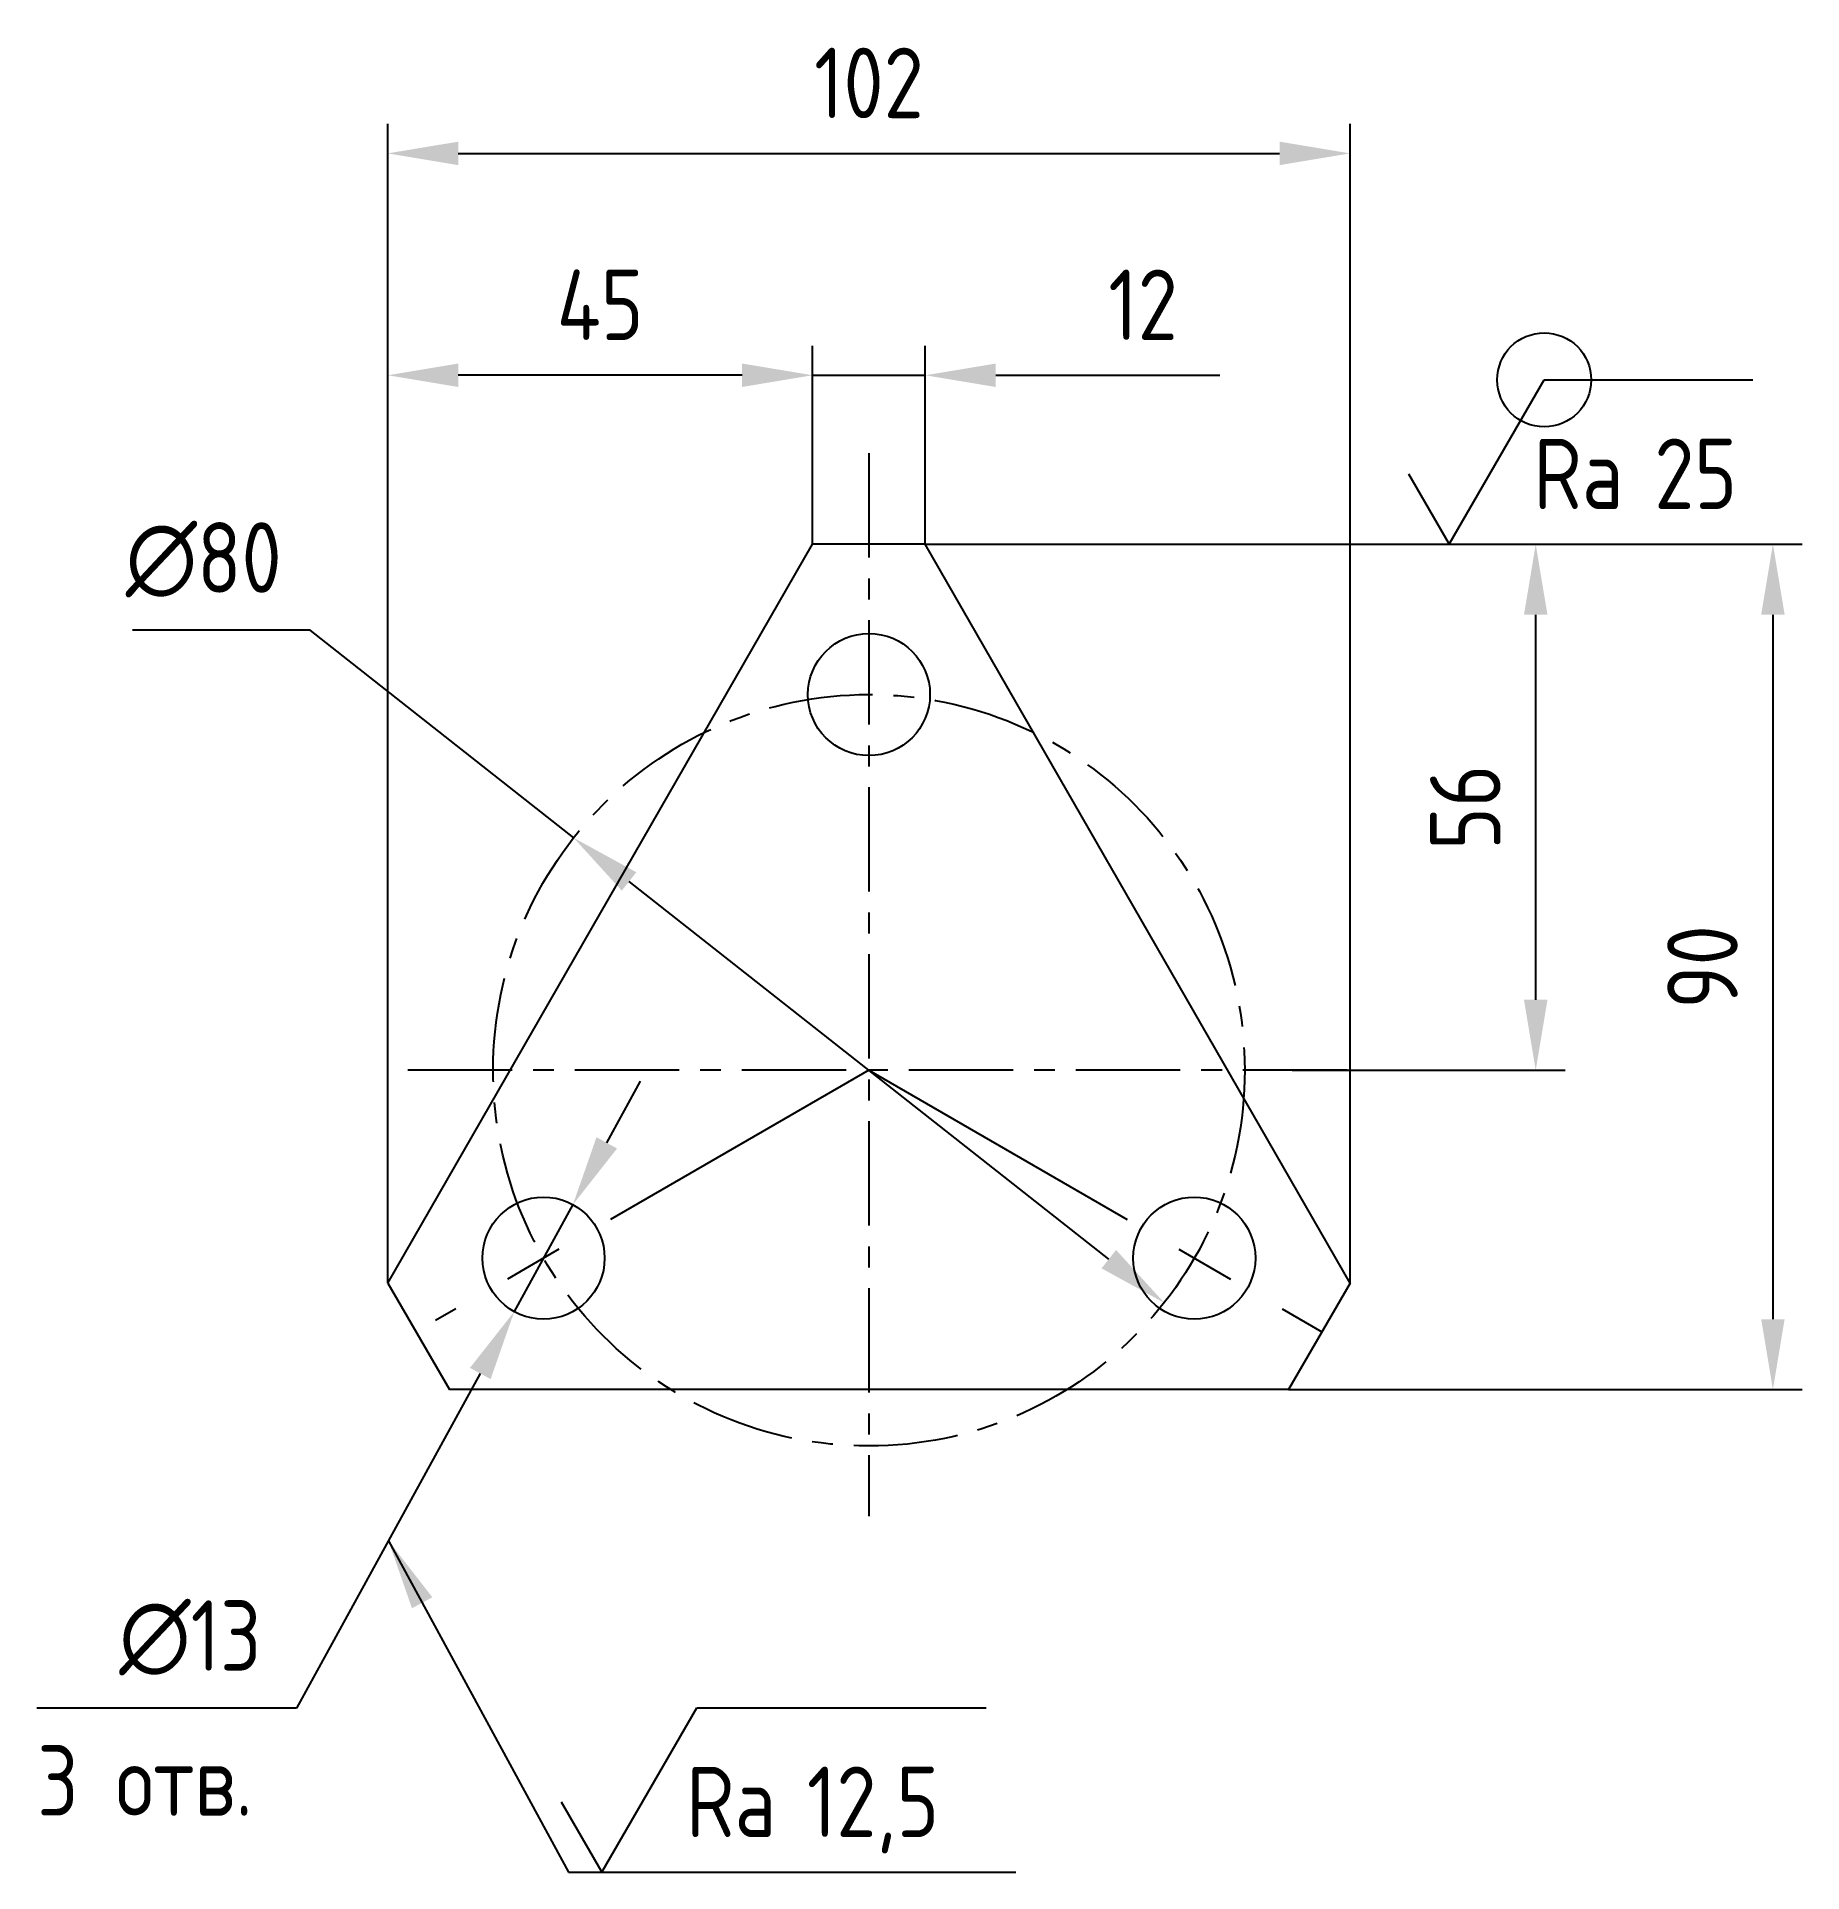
# Model space of a CAD drawing. Header units: millimetres. Extents: x 843 to 1031, y 1627 to 1823.
import ezdxf

# ---------------------------------------------------------------- set-up
doc = ezdxf.new("R2010")
doc.units = ezdxf.units.MM
doc.linetypes.add('CENTER', pattern=[50.8, 31.75, -6.35, 6.35, -6.35])
for name, color, linetype in [('Cen', 5, 'CENTER'), ('Cont', 6, 'Continuous'), ('Dim', 7, 'Continuous'), ('Text', 3, 'Continuous')]:
    doc.layers.add(name, color=color, linetype=linetype)
doc.styles.add('Style1', font='romans.shx', dxfattribs={"width": 0.8})
doc.dimstyles.new('Lin2.5', dxfattribs={"dimscale": 2.5, "dimtxt": 3, "dimasz": 3, "dimexe": 1.25, "dimexo": 0, "dimgap": 1.5, "dimtad": 1, "dimdec": 0, "dimtxsty": 'Style1', "dimcen": 2.5, "dimclrt": 3, "dimadec": 0, "dimazin": 0, "dimtfac": 1, "dimtdec": 0, "dimtmove": 0, "dimatfit": 2, "dimfxl": 1, "dimarcsym": 0})
doc.dimstyles.new('LIN2_5', dxfattribs={"dimscale": 2.5, "dimtxt": 3, "dimasz": 3, "dimexe": 1.5, "dimexo": 0, "dimgap": 1.5, "dimtad": 1, "dimtoh": 1, "dimdec": 0, "dimzin": 12, "dimdsep": 46, "dimtxsty": 'Style1', "dimcen": 0, "dimse1": 1, "dimclrt": 3, "dimadec": 0, "dimazin": 0, "dimtfac": 1, "dimtdec": 0, "dimtmove": 0, "dimatfit": 2, "dimfxl": 1, "dimtolj": 1, "dimtzin": 12, "dimarcsym": 0})

# ---------------------------------------------------------------- blocks, each defined once
blk = doc.blocks.new('sherISO_01')
at = {"layer": 'Text'}
blk.add_line((4.041, 7), (16.364, 7), dxfattribs=at)
blk.add_lwpolyline([(-1.732, 3), (0, 0), (4.041, 7)], dxfattribs=at)
at = {"layer": 'Text', "style": 'Style1', "width": 0.8}
blk.add_text('Ra', height=3, dxfattribs=at).set_placement((3.584, 1.5))
blk.add_attdef('12,5', (8.727, 1.5), '', height=3, dxfattribs=at)
blk = doc.blocks.new('*D7')
at = {"layer": 'Dim', "color": 0, "lineweight": -2, "transparency": 16777216}
for p, q in [((872.18, 1759.39), (853.29, 1759.39)), ((900.24, 1737.29), (872.18, 1759.39)), ((957.21, 1692.44), (906.14, 1732.65))]:
    blk.add_line(p, q, dxfattribs=at)
at = {"layer": 'Dim', "color": 0, "transparency": 16777216}
for points in [[(906.91, 1733.63), (905.36, 1731.67), (900.24, 1737.29)], [(957.98, 1693.42), (956.43, 1691.46), (963.1, 1687.8)]]:
    blk.add_solid(points, dxfattribs=at)
at = {"layer": 'Dim', "color": 3, "transparency": 16777216, "insert": (860.86, 1766.89), "char_height": 7.5, "attachment_point": 5, "style": 'Style1'}
blk.add_mtext('\\A1;∅80', dxfattribs=at)
blk = doc.blocks.new('*D8')
at = {"layer": 'Dim', "color": 0, "lineweight": -2, "transparency": 16777216}
for p, q in [((903.76, 1704.82), (907.37, 1711.4)), ((900.16, 1698.25), (893.91, 1686.85)), ((890.3, 1680.27), (870.75, 1644.62)), ((870.75, 1644.62), (851.86, 1644.62))]:
    blk.add_line(p, q, dxfattribs=at)
at = {"layer": 'Dim', "color": 0, "transparency": 16777216}
for points in [[(902.67, 1705.42), (904.86, 1704.22), (900.16, 1698.25)], [(889.2, 1680.87), (891.4, 1679.67), (893.91, 1686.85)]]:
    blk.add_solid(points, dxfattribs=at)
at = {"layer": 'Dim', "color": 3, "transparency": 16777216, "insert": (859.43, 1652.12), "char_height": 7.5, "attachment_point": 5, "style": 'Style1'}
blk.add_mtext('\\A1;∅13', dxfattribs=at)
blk = doc.blocks.new('*D9')
at = {"layer": 'Dim', "color": 0, "lineweight": -2, "transparency": 16777216}
for p, q in [((937.67, 1768.55), (1031.03, 1768.55)), ((1027.9, 1761.05), (1027.9, 1686.05)), ((976.33, 1678.55), (1031.03, 1678.55))]:
    blk.add_line(p, q, dxfattribs=at)
at = {"layer": 'Dim', "color": 0, "transparency": 16777216}
for points in [[(1026.65, 1761.05), (1029.15, 1761.05), (1027.9, 1768.55)], [(1026.65, 1686.05), (1029.15, 1686.05), (1027.9, 1678.55)]]:
    blk.add_solid(points, dxfattribs=at)
at = {"layer": 'Dim', "color": 3, "transparency": 16777216, "insert": (1020.4, 1723.55), "char_height": 7.5, "attachment_point": 5, "rotation": 90, "style": 'Style1'}
blk.add_mtext('90', dxfattribs=at)
blk = doc.blocks.new('*D10')
at = {"layer": 'Dim', "color": 0, "lineweight": -2, "transparency": 16777216}
for p, q in [((972.24, 1768.55), (1005.77, 1768.55)), ((1002.65, 1720.05), (1002.65, 1761.05)), ((976.71, 1712.55), (1005.77, 1712.55))]:
    blk.add_line(p, q, dxfattribs=at)
at = {"layer": 'Dim', "color": 0, "transparency": 16777216}
for points in [[(1001.4, 1761.05), (1003.9, 1761.05), (1002.65, 1768.55)], [(1001.4, 1720.05), (1003.9, 1720.05), (1002.65, 1712.55)]]:
    blk.add_solid(points, dxfattribs=at)
at = {"layer": 'Dim', "color": 3, "transparency": 16777216, "insert": (995.15, 1740.55), "char_height": 7.5, "attachment_point": 5, "rotation": 90, "style": 'Style1'}
blk.add_mtext('56', dxfattribs=at)
blk = doc.blocks.new('*D11')
at = {"layer": 'Dim', "color": 0, "lineweight": -2, "transparency": 16777216}
for p, q in [((925.67, 1768.55), (925.67, 1789.66)), ((937.67, 1768.55), (937.67, 1789.66)), ((918.17, 1786.54), (910.67, 1786.54)), ((925.67, 1786.54), (937.67, 1786.54)), ((945.17, 1786.54), (969.03, 1786.54))]:
    blk.add_line(p, q, dxfattribs=at)
at = {"layer": 'Dim', "color": 0, "transparency": 16777216}
for points in [[(918.17, 1787.79), (918.17, 1785.29), (925.67, 1786.54)], [(945.17, 1787.79), (945.17, 1785.29), (937.67, 1786.54)]]:
    blk.add_solid(points, dxfattribs=at)
at = {"layer": 'Dim', "color": 3, "transparency": 16777216, "insert": (960.85, 1794.04), "char_height": 7.5, "attachment_point": 5, "style": 'Style1'}
blk.add_mtext('12', dxfattribs=at)
blk = doc.blocks.new('*D12')
at = {"layer": 'Dim', "color": 0, "lineweight": -2, "transparency": 16777216}
for p, q in [((880.45, 1689.9), (880.45, 1789.66)), ((925.67, 1768.55), (925.67, 1789.66)), ((918.17, 1786.54), (887.95, 1786.54))]:
    blk.add_line(p, q, dxfattribs=at)
at = {"layer": 'Dim', "color": 0, "transparency": 16777216}
for points in [[(887.95, 1787.79), (887.95, 1785.29), (880.45, 1786.54)], [(918.17, 1787.79), (918.17, 1785.29), (925.67, 1786.54)]]:
    blk.add_solid(points, dxfattribs=at)
at = {"layer": 'Dim', "color": 3, "transparency": 16777216, "insert": (903.06, 1794.04), "char_height": 7.5, "attachment_point": 5, "style": 'Style1'}
blk.add_mtext('45', dxfattribs=at)
blk = doc.blocks.new('*D13')
at = {"layer": 'Dim', "color": 0, "lineweight": -2, "transparency": 16777216}
for p, q in [((880.45, 1764.45), (880.45, 1813.29)), ((982.89, 1689.9), (982.89, 1813.29)), ((887.95, 1810.16), (975.39, 1810.16))]:
    blk.add_line(p, q, dxfattribs=at)
at = {"layer": 'Dim', "color": 0, "transparency": 16777216}
for points in [[(887.95, 1811.41), (887.95, 1808.91), (880.45, 1810.16)], [(975.39, 1811.41), (975.39, 1808.91), (982.89, 1810.16)]]:
    blk.add_solid(points, dxfattribs=at)
at = {"layer": 'Dim', "color": 3, "transparency": 16777216, "insert": (931.67, 1817.66), "char_height": 7.5, "attachment_point": 5, "style": 'Style1'}
blk.add_mtext('102', dxfattribs=at)
blk = doc.blocks.new('A$C6CF913E7')
at = {"layer": 'Text'}
blk.add_circle((0, 0), 2, dxfattribs=at)
blk = doc.blocks.new('sherISO_07')
at = {"layer": 'Text'}
blk.add_line((4.041, 7), (12.927, 7), dxfattribs=at)
blk.add_lwpolyline([(-1.732, 3), (0, 0), (4.041, 7)], dxfattribs=at)
blk.add_blockref('A$C6CF913E7', (4.041, 7))
at = {"layer": 'Text', "style": 'Style1', "width": 0.8}
blk.add_text('Ra', height=3, dxfattribs=at).set_placement((3.584, 1.5))
blk.add_attdef('25', (8.727, 1.5), '', height=3, dxfattribs=at)

msp = doc.modelspace()

# ---------------------------------------------------------------- linework, layer by layer
at = {"layer": 'Cen', "ltscale": 0.35}
for p, q in [((931.67, 1778.24), (931.67, 1665.09)), ((982.59, 1712.55), (881.69, 1712.55))]:
    msp.add_line(p, q, dxfattribs=at)
at = {"layer": 'Cen'}
for q in [(885.54, 1685.91), (979.89, 1684.71)]:
    msp.add_line((931.67, 1712.55), q, dxfattribs=at)
at = {"layer": 'Cen', "ltscale": 0.35}
msp.add_circle((931.67, 1712.55), 40, dxfattribs=at)
at = {"layer": 'Cont'}
for p, q in [((880.45, 1689.9), (925.67, 1768.55)), ((937.67, 1768.55), (925.67, 1768.55)), ((982.89, 1689.9), (937.67, 1768.55)), ((880.45, 1689.9), (887.01, 1678.55)), ((982.89, 1689.9), (976.33, 1678.55)), ((976.33, 1678.55), (887.01, 1678.55))]:
    msp.add_line(p, q, dxfattribs=at)
for centre in [(931.67, 1752.55), (897.03, 1692.55), (966.31, 1692.55)]:
    msp.add_circle(centre, 6.5, dxfattribs=at)
at = {"layer": 'Dim'}
for p, q in [((851.86, 1644.62), (843.08, 1644.62)), ((899.69, 1627.17), (947.32, 1627.17))]:
    msp.add_line(p, q, dxfattribs=at)

# ---------------------------------------------------------------- block references
at = {"layer": 'Dim', "xscale": 2.5, "yscale": 2.5, "zscale": 2.5}
for name, p, values in [('sherISO_07', (993.45, 1768.55), {'25': '25'}), ('sherISO_01', (903.25, 1627.17), {'12,5': '12,5'})]:
    msp.add_blockref(name, p, dxfattribs=at).add_auto_attribs(values)

# ---------------------------------------------------------------- texts
at = {"layer": 'Text', "style": 'Style1', "width": 0.8}
msp.add_text('3 отв.', height=7.5, dxfattribs=at).set_placement((843.13, 1633.19))

# ---------------------------------------------------------------- dimensions: what is measured, and where the dimension line sits
at = {"layer": 'Dim'}
for base, p1, p2, picture, middle in [((982.89, 1810.16), (880.45, 1764.45), (982.89, 1689.9), '*D13', (931.67, 1817.66)), ((880.45, 1786.54), (925.67, 1768.55), (880.45, 1689.9), '*D12', (903.06, 1794.04)), ((937.67, 1786.54), (925.67, 1768.55), (937.67, 1768.55), '*D11', (960.85, 1794.04))]:
    dim = msp.add_linear_dim(base=base, p1=p1, p2=p2, dimstyle='Lin2.5', dxfattribs=at)
    dim.commit()
    dim.dimension.update_dxf_attribs({"geometry": picture, "text_midpoint": middle})
for p1, p2, picture, middle in [((963.1, 1687.8), (900.24, 1737.29), '*D7', (860.86, 1759.39)), ((900.16, 1698.25), (893.91, 1686.85), '*D8', (859.43, 1644.62))]:
    dim = msp.add_diameter_dim_2p(p1=p1, p2=p2, dimstyle='LIN2_5', dxfattribs=at)
    dim.commit()
    dim.dimension.update_dxf_attribs({"geometry": picture, "text_midpoint": middle, "dimtype": 163})
for base, p1, p2, picture, middle in [((1027.9, 1678.55), (937.67, 1768.55), (976.33, 1678.55), '*D9', (1020.4, 1723.55)), ((1002.65, 1768.55), (976.71, 1712.55), (972.24, 1768.55), '*D10', (995.15, 1740.55))]:
    dim = msp.add_linear_dim(base=base, p1=p1, p2=p2, angle=90, dimstyle='Lin2.5', dxfattribs=at)
    dim.commit()
    dim.dimension.update_dxf_attribs({"geometry": picture, "text_midpoint": middle})

# ---------------------------------------------------------------- leaders
msp.add_leader([(880.53, 1662.45), (899.69, 1627.17)], dimstyle='LIN2_5', dxfattribs=at)

doc.saveas('drawing.dxf')
